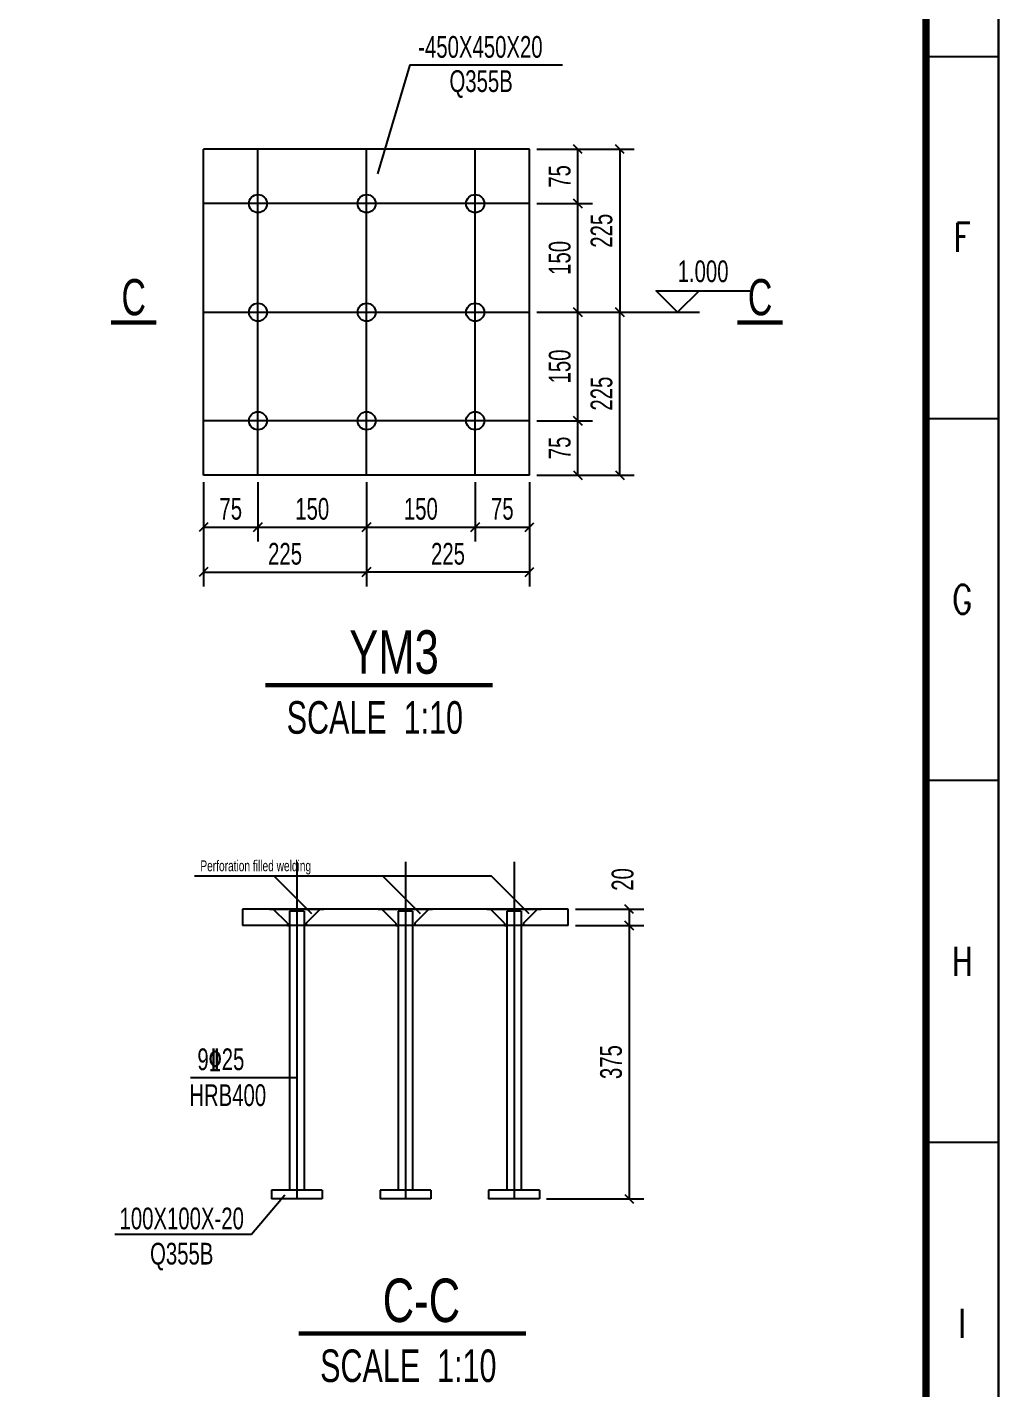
# Model space of a CAD drawing. Header units: millimetres. Extents: x -15901 to 146244, y -607033 to -56344.
# Drawn here: x 57982 to 71413, y -186454 to -167647 of the extents above; entities that cross this region are included whole.
import ezdxf
from ezdxf.enums import TextEntityAlignment as Align

# ---------------------------------------------------------------- set-up
doc = ezdxf.new("R2010")
doc.units = ezdxf.units.MM
doc.header["$LTSCALE"] = 2000
doc.linetypes.add('CENTER', pattern=[50.8, 31.75, -6.35, 6.35, -6.35])
doc.linetypes.add('DASHDOT', pattern=[1, 0.5, -0.25, 0, -0.25])
for name, color, linetype in [('4', 2, 'Continuous'), ('DIM', 2, 'Continuous'), ('LINE', 7, 'Continuous'), ('S_01', 3, 'Continuous'), ('S_01_OUTL', 3, 'Continuous'), ('S_02_AXIS', 171, 'CENTER'), ('S_04_TEXT', 2, 'Continuous'), ('TEXT', 3, 'Continuous'), ('TK', 1, 'Continuous'), ('图层1', 7, 'DASHDOT')]:
    doc.layers.add(name, color=color, linetype=linetype)
doc.styles.add('KS', font='kstxt.shx', dxfattribs={"width": 0.7, "height": 300, "bigfont": 'kshz.shx'})
doc.styles.add('TK-HZ', font='txt.shx', dxfattribs={"width": 0.8, "bigfont": 'hztxt.shx'})
doc.dimstyles.new('KSDIM1.2', dxfattribs={"dimtxt": 300, "dimasz": 120, "dimexe": 200, "dimexo": 100, "dimgap": 100, "dimtad": 1, "dimdec": 0, "dimlfac": 1.2, "dimzin": 14, "dimdsep": 46, "dimtxsty": 'KS', "dimblk": 'ARCHTICK', "dimblk1": 'OBLIQUE', "dimblk2": 'OBLIQUE', "dimsah": 1, "dimcen": -900, "dimclrd": 7, "dimclre": 7, "dimclrt": 2, "dimazin": 3, "dimtfac": 1, "dimtdec": 0, "dimtix": 1, "dimtmove": 2, "dimatfit": 2, "dimfxl": 1, "dimtolj": 1, "dimtzin": 14, "dimlwd": -3, "dimlwe": -1, "dimarcsym": 0})

# ---------------------------------------------------------------- blocks, each defined once
blk = doc.blocks.new('A1-1')
at = {"layer": 'TK', "color": 7}
for p, q in [((83100, 34700), (84100, 34700)), ((83100, 29700), (84100, 29700)), ((83100, 24700), (84100, 24700)), ((83100, 19700), (84100, 19700))]:
    blk.add_line(p, q, dxfattribs=at)
for points, const_width in [([(0, 0), (84100, 0), (84100, 59400), (0, 59400)], 35), ([(2500, 1000), (83100, 1000), (83100, 58400), (2500, 58400)], 100)]:
    blk.add_lwpolyline(points, close=True, dxfattribs=dict(at, const_width=const_width))
at = {"layer": 'TK', "color": 7, "style": 'TK-HZ', "width": 0.75}
for s, p in [('F', (83600, 32200)), ('G', (83600, 27200)), ('H', (83600, 22200)), ('I', (83600, 17200))]:
    blk.add_text(s, height=400, dxfattribs=at).set_placement(p, align=Align.MIDDLE_CENTER)
blk = doc.blocks.new('_OBLIQUE')
at = {"color": 1}
blk.add_line((-0.5, -0.5), (0.5, 0.5), dxfattribs=at)
blk = doc.blocks.new('*D584')
at = {"layer": 'Defpoints', "color": 0}
for p in [(65455, -180054), (65055, -183829), (66296, -183829)]:
    blk.add_point(p, dxfattribs=at)
at = {"layer": 'DIM', "color": 7, "linetype": 'Continuous'}
for p, q in [((65555, -180054), (66496, -180054)), ((65155, -183829), (66496, -183829))]:
    blk.add_line(p, q, dxfattribs=at)
at = {"layer": 'DIM', "color": 7, "linetype": 'Continuous', "lineweight": -3}
blk.add_line((66296, -180054), (66296, -183829), dxfattribs=at)
at = {"layer": 'DIM', "color": 7, "linetype": 'ByBlock', "lineweight": -3, "xscale": 120, "yscale": 120, "zscale": 120}
for p, rotation in [((66296, -180054), 90), ((66296, -183829), 270)]:
    blk.add_blockref('_OBLIQUE', p, dxfattribs=dict(at, rotation=rotation))
at = {"layer": 'DIM', "color": 2, "insert": (66046, -181942), "char_height": 300, "attachment_point": 5, "rotation": 90, "style": 'KS'}
blk.add_mtext('\\A1;375', dxfattribs=at)
blk = doc.blocks.new('_ArchTick')
at = {"color": 0, "linetype": 'ByBlock', "const_width": 0.15}
blk.add_lwpolyline([(-0.5, -0.5), (0.5, 0.5)], dxfattribs=at)
blk = doc.blocks.new('*D585')
at = {"layer": 'Defpoints', "color": 0}
for p in [(65455, -179829), (65455, -180054), (66296, -180054)]:
    blk.add_point(p, dxfattribs=at)
at = {"layer": 'DIM', "color": 7, "linetype": 'Continuous'}
for p, q in [((65555, -179829), (66496, -179829)), ((65555, -180054), (66496, -180054))]:
    blk.add_line(p, q, dxfattribs=at)
at = {"layer": 'DIM', "color": 7, "linetype": 'Continuous', "lineweight": -3}
blk.add_line((66296, -179829), (66296, -180054), dxfattribs=at)
at = {"layer": 'DIM', "color": 7, "linetype": 'ByBlock', "lineweight": -3, "xscale": 120, "yscale": 120, "zscale": 120}
for p, rotation in [((66296, -179829), 90), ((66296, -180054), 270)]:
    blk.add_blockref('_OBLIQUE', p, dxfattribs=dict(at, rotation=rotation))
at = {"layer": 'DIM', "color": 2, "insert": (66205, -179419), "char_height": 300, "attachment_point": 5, "rotation": 90, "style": 'KS'}
blk.add_mtext('\\A1;20', dxfattribs=at)
blk = doc.blocks.new('*D586')
at = {"layer": 'Defpoints', "color": 0}
for p in [(65168, -171583), (66164, -171583), (64918, -173833)]:
    blk.add_point(p, dxfattribs=at)
at = {"layer": 'DIM', "color": 7, "linetype": 'Continuous'}
for p, q in [((65268, -171583), (66364, -171583)), ((65018, -173833), (66364, -173833))]:
    blk.add_line(p, q, dxfattribs=at)
at = {"layer": 'DIM', "color": 7, "linetype": 'Continuous', "lineweight": -3}
blk.add_line((66164, -173833), (66164, -171583), dxfattribs=at)
at = {"layer": 'DIM', "color": 7, "linetype": 'ByBlock', "lineweight": -3, "xscale": 120, "yscale": 120, "zscale": 120}
for p, rotation in [((66164, -171583), 90), ((66164, -173833), 270)]:
    blk.add_blockref('_OBLIQUE', p, dxfattribs=dict(at, rotation=rotation))
at = {"layer": 'DIM', "color": 2, "insert": (65914, -172708), "char_height": 300, "attachment_point": 5, "rotation": 90, "style": 'KS'}
blk.add_mtext('\\A1;225', dxfattribs=at)
blk = doc.blocks.new('*D587')
at = {"layer": 'Defpoints', "color": 0}
for p in [(64918, -169333), (65587, -169333), (64918, -170083)]:
    blk.add_point(p, dxfattribs=at)
at = {"layer": 'DIM', "color": 7, "linetype": 'Continuous'}
for p, q in [((65018, -169333), (65787, -169333)), ((65018, -170083), (65787, -170083))]:
    blk.add_line(p, q, dxfattribs=at)
at = {"layer": 'DIM', "color": 7, "linetype": 'Continuous', "lineweight": -3}
blk.add_line((65587, -170083), (65587, -169333), dxfattribs=at)
at = {"layer": 'DIM', "color": 7, "linetype": 'ByBlock', "lineweight": -3, "xscale": 120, "yscale": 120, "zscale": 120}
for p, rotation in [((65587, -169333), 90), ((65587, -170083), 270)]:
    blk.add_blockref('_OBLIQUE', p, dxfattribs=dict(at, rotation=rotation))
at = {"layer": 'DIM', "color": 2, "insert": (65337, -169708), "char_height": 300, "attachment_point": 5, "rotation": 90, "style": 'KS'}
blk.add_mtext('\\A1;75', dxfattribs=at)
blk = doc.blocks.new('*D588')
at = {"layer": 'Defpoints', "color": 0}
for p in [(64918, -170083), (65587, -170083), (64918, -171583)]:
    blk.add_point(p, dxfattribs=at)
at = {"layer": 'DIM', "color": 7, "linetype": 'Continuous'}
for p, q in [((65018, -170083), (65787, -170083)), ((65018, -171583), (65787, -171583))]:
    blk.add_line(p, q, dxfattribs=at)
at = {"layer": 'DIM', "color": 7, "linetype": 'Continuous', "lineweight": -3}
blk.add_line((65587, -171583), (65587, -170083), dxfattribs=at)
at = {"layer": 'DIM', "color": 7, "linetype": 'ByBlock', "lineweight": -3, "xscale": 120, "yscale": 120, "zscale": 120}
for p, rotation in [((65587, -170083), 90), ((65587, -171583), 270)]:
    blk.add_blockref('_OBLIQUE', p, dxfattribs=dict(at, rotation=rotation))
at = {"layer": 'DIM', "color": 2, "insert": (65337, -170833), "char_height": 300, "attachment_point": 5, "rotation": 90, "style": 'KS'}
blk.add_mtext('\\A1;150', dxfattribs=at)
blk = doc.blocks.new('*D589')
at = {"layer": 'Defpoints', "color": 0}
for p in [(64918, -171583), (65587, -171583), (64918, -173083)]:
    blk.add_point(p, dxfattribs=at)
at = {"layer": 'DIM', "color": 7, "linetype": 'Continuous'}
for p, q in [((65018, -171583), (65787, -171583)), ((65018, -173083), (65787, -173083))]:
    blk.add_line(p, q, dxfattribs=at)
at = {"layer": 'DIM', "color": 7, "linetype": 'Continuous', "lineweight": -3}
blk.add_line((65587, -173083), (65587, -171583), dxfattribs=at)
at = {"layer": 'DIM', "color": 7, "linetype": 'ByBlock', "lineweight": -3, "xscale": 120, "yscale": 120, "zscale": 120}
for p, rotation in [((65587, -171583), 90), ((65587, -173083), 270)]:
    blk.add_blockref('_OBLIQUE', p, dxfattribs=dict(at, rotation=rotation))
at = {"layer": 'DIM', "color": 2, "insert": (65337, -172333), "char_height": 300, "attachment_point": 5, "rotation": 90, "style": 'KS'}
blk.add_mtext('\\A1;150', dxfattribs=at)
blk = doc.blocks.new('*D590')
at = {"layer": 'Defpoints', "color": 0}
for p in [(64918, -173083), (65587, -173083), (64918, -173833)]:
    blk.add_point(p, dxfattribs=at)
at = {"layer": 'DIM', "color": 7, "linetype": 'Continuous'}
for p, q in [((65018, -173083), (65787, -173083)), ((65018, -173833), (65787, -173833))]:
    blk.add_line(p, q, dxfattribs=at)
at = {"layer": 'DIM', "color": 7, "linetype": 'Continuous', "lineweight": -3}
blk.add_line((65587, -173833), (65587, -173083), dxfattribs=at)
at = {"layer": 'DIM', "color": 7, "linetype": 'ByBlock', "lineweight": -3, "xscale": 120, "yscale": 120, "zscale": 120}
for p, rotation in [((65587, -173083), 90), ((65587, -173833), 270)]:
    blk.add_blockref('_OBLIQUE', p, dxfattribs=dict(at, rotation=rotation))
at = {"layer": 'DIM', "color": 2, "insert": (65337, -173458), "char_height": 300, "attachment_point": 5, "rotation": 90, "style": 'KS'}
blk.add_mtext('\\A1;75', dxfattribs=at)
blk = doc.blocks.new('*D591')
at = {"layer": 'Defpoints', "color": 0}
for p in [(60418, -173833), (62668, -174132), (62668, -175172)]:
    blk.add_point(p, dxfattribs=at)
at = {"layer": 'DIM', "color": 7, "linetype": 'Continuous'}
for p, q in [((60418, -173933), (60418, -175372)), ((62668, -174232), (62668, -175372))]:
    blk.add_line(p, q, dxfattribs=at)
at = {"layer": 'DIM', "color": 7, "linetype": 'Continuous', "lineweight": -3}
blk.add_line((60418, -175172), (62668, -175172), dxfattribs=at)
at = {"layer": 'DIM', "color": 7, "linetype": 'ByBlock', "lineweight": -3, "xscale": 120, "yscale": 120, "zscale": 120, "rotation": 180}
blk.add_blockref('_OBLIQUE', (60418, -175172), dxfattribs=at)
at = {"layer": 'DIM', "color": 7, "linetype": 'ByBlock', "lineweight": -3, "xscale": 120, "yscale": 120, "zscale": 120}
blk.add_blockref('_OBLIQUE', (62668, -175172), dxfattribs=at)
at = {"layer": 'DIM', "color": 2, "insert": (61543, -174922), "char_height": 300, "attachment_point": 5, "style": 'KS'}
blk.add_mtext('\\A1;225', dxfattribs=at)
blk = doc.blocks.new('*D592')
at = {"layer": 'Defpoints', "color": 0}
for p in [(64168, -173833), (64918, -173833), (64918, -174551)]:
    blk.add_point(p, dxfattribs=at)
at = {"layer": 'DIM', "color": 7, "linetype": 'Continuous'}
for p, q in [((64168, -173933), (64168, -174751)), ((64918, -173933), (64918, -174751))]:
    blk.add_line(p, q, dxfattribs=at)
at = {"layer": 'DIM', "color": 7, "linetype": 'Continuous', "lineweight": -3}
blk.add_line((64168, -174551), (64918, -174551), dxfattribs=at)
at = {"layer": 'DIM', "color": 7, "linetype": 'ByBlock', "lineweight": -3, "xscale": 120, "yscale": 120, "zscale": 120, "rotation": 180}
blk.add_blockref('_OBLIQUE', (64168, -174551), dxfattribs=at)
at = {"layer": 'DIM', "color": 7, "linetype": 'ByBlock', "lineweight": -3, "xscale": 120, "yscale": 120, "zscale": 120}
blk.add_blockref('_OBLIQUE', (64918, -174551), dxfattribs=at)
at = {"layer": 'DIM', "color": 2, "insert": (64543, -174301), "char_height": 300, "attachment_point": 5, "style": 'KS'}
blk.add_mtext('\\A1;75', dxfattribs=at)
blk = doc.blocks.new('*D593')
at = {"layer": 'Defpoints', "color": 0}
for p in [(62668, -173833), (64168, -173833), (64168, -174551)]:
    blk.add_point(p, dxfattribs=at)
at = {"layer": 'DIM', "color": 7, "linetype": 'Continuous'}
for p, q in [((62668, -173933), (62668, -174751)), ((64168, -173933), (64168, -174751))]:
    blk.add_line(p, q, dxfattribs=at)
at = {"layer": 'DIM', "color": 7, "linetype": 'Continuous', "lineweight": -3}
blk.add_line((62668, -174551), (64168, -174551), dxfattribs=at)
at = {"layer": 'DIM', "color": 7, "linetype": 'ByBlock', "lineweight": -3, "xscale": 120, "yscale": 120, "zscale": 120, "rotation": 180}
blk.add_blockref('_OBLIQUE', (62668, -174551), dxfattribs=at)
at = {"layer": 'DIM', "color": 7, "linetype": 'ByBlock', "lineweight": -3, "xscale": 120, "yscale": 120, "zscale": 120}
blk.add_blockref('_OBLIQUE', (64168, -174551), dxfattribs=at)
at = {"layer": 'DIM', "color": 2, "insert": (63418, -174301), "char_height": 300, "attachment_point": 5, "style": 'KS'}
blk.add_mtext('\\A1;150', dxfattribs=at)
blk = doc.blocks.new('*D594')
at = {"layer": 'Defpoints', "color": 0}
for p in [(61168, -173833), (62668, -173833), (62668, -174551)]:
    blk.add_point(p, dxfattribs=at)
at = {"layer": 'DIM', "color": 7, "linetype": 'Continuous'}
for p, q in [((61168, -173933), (61168, -174751)), ((62668, -173933), (62668, -174751))]:
    blk.add_line(p, q, dxfattribs=at)
at = {"layer": 'DIM', "color": 7, "linetype": 'Continuous', "lineweight": -3}
blk.add_line((61168, -174551), (62668, -174551), dxfattribs=at)
at = {"layer": 'DIM', "color": 7, "linetype": 'ByBlock', "lineweight": -3, "xscale": 120, "yscale": 120, "zscale": 120, "rotation": 180}
blk.add_blockref('_OBLIQUE', (61168, -174551), dxfattribs=at)
at = {"layer": 'DIM', "color": 7, "linetype": 'ByBlock', "lineweight": -3, "xscale": 120, "yscale": 120, "zscale": 120}
blk.add_blockref('_OBLIQUE', (62668, -174551), dxfattribs=at)
at = {"layer": 'DIM', "color": 2, "insert": (61918, -174301), "char_height": 300, "attachment_point": 5, "style": 'KS'}
blk.add_mtext('\\A1;150', dxfattribs=at)
blk = doc.blocks.new('*D595')
at = {"layer": 'Defpoints', "color": 0}
for p in [(60418, -173833), (61168, -173833), (61168, -174551)]:
    blk.add_point(p, dxfattribs=at)
at = {"layer": 'DIM', "color": 7, "linetype": 'Continuous'}
for p, q in [((60418, -173933), (60418, -174751)), ((61168, -173933), (61168, -174751))]:
    blk.add_line(p, q, dxfattribs=at)
at = {"layer": 'DIM', "color": 7, "linetype": 'Continuous', "lineweight": -3}
blk.add_line((60418, -174551), (61168, -174551), dxfattribs=at)
at = {"layer": 'DIM', "color": 7, "linetype": 'ByBlock', "lineweight": -3, "xscale": 120, "yscale": 120, "zscale": 120, "rotation": 180}
blk.add_blockref('_OBLIQUE', (60418, -174551), dxfattribs=at)
at = {"layer": 'DIM', "color": 7, "linetype": 'ByBlock', "lineweight": -3, "xscale": 120, "yscale": 120, "zscale": 120}
blk.add_blockref('_OBLIQUE', (61168, -174551), dxfattribs=at)
at = {"layer": 'DIM', "color": 2, "insert": (60793, -174301), "char_height": 300, "attachment_point": 5, "style": 'KS'}
blk.add_mtext('\\A1;75', dxfattribs=at)
blk = doc.blocks.new('*D596')
at = {"layer": 'Defpoints', "color": 0}
for p in [(64918, -173833), (62668, -174132), (62668, -175172)]:
    blk.add_point(p, dxfattribs=at)
at = {"layer": 'DIM', "color": 7, "linetype": 'Continuous'}
for p, q in [((64918, -173933), (64918, -175372)), ((62668, -174232), (62668, -175372))]:
    blk.add_line(p, q, dxfattribs=at)
at = {"layer": 'DIM', "color": 7, "linetype": 'Continuous', "lineweight": -3}
blk.add_line((64918, -175172), (62668, -175172), dxfattribs=at)
at = {"layer": 'DIM', "color": 7, "linetype": 'ByBlock', "lineweight": -3, "xscale": 120, "yscale": 120, "zscale": 120, "rotation": 180}
blk.add_blockref('_OBLIQUE', (62668, -175172), dxfattribs=at)
at = {"layer": 'DIM', "color": 7, "linetype": 'ByBlock', "lineweight": -3, "xscale": 120, "yscale": 120, "zscale": 120}
blk.add_blockref('_OBLIQUE', (64918, -175172), dxfattribs=at)
at = {"layer": 'DIM', "color": 2, "insert": (63793, -174922), "char_height": 300, "attachment_point": 5, "style": 'KS'}
blk.add_mtext('\\A1;225', dxfattribs=at)
blk = doc.blocks.new('*D597')
at = {"layer": 'Defpoints', "color": 0}
for p in [(64918, -169333), (65168, -171583), (66164, -171583)]:
    blk.add_point(p, dxfattribs=at)
at = {"layer": 'DIM', "color": 7, "linetype": 'Continuous'}
for p, q in [((65018, -169333), (66364, -169333)), ((65268, -171583), (66364, -171583))]:
    blk.add_line(p, q, dxfattribs=at)
at = {"layer": 'DIM', "color": 7, "linetype": 'Continuous', "lineweight": -3}
blk.add_line((66164, -169333), (66164, -171583), dxfattribs=at)
at = {"layer": 'DIM', "color": 7, "linetype": 'ByBlock', "lineweight": -3, "xscale": 120, "yscale": 120, "zscale": 120}
for p, rotation in [((66164, -169333), 90), ((66164, -171583), 270)]:
    blk.add_blockref('_OBLIQUE', p, dxfattribs=dict(at, rotation=rotation))
at = {"layer": 'DIM', "color": 2, "insert": (65914, -170458), "char_height": 300, "attachment_point": 5, "rotation": 90, "style": 'KS'}
blk.add_mtext('\\A1;225', dxfattribs=at)

msp = doc.modelspace()

# ---------------------------------------------------------------- linework, layer by layer
at = {"linetype": 'Continuous'}
for p, q in [((61080.122, -184317.432), (61541.894, -183774.238)), ((59193.381, -184317.432), (61080.122, -184317.432))]:
    msp.add_line(p, q, dxfattribs=at)
at = {"layer": 'LINE'}
for p, q in [((65964.045, -171583.317), (66973.193, -171583.317)), ((66071.451, -171583.317), (66912.407, -171583.317))]:
    msp.add_line(p, q, dxfattribs=at)
at = {"layer": 'S_01', "const_width": 60}
for points in [[(64409.553, -176736.751), (61270.918, -176736.751)], [(64871.392, -185692.138), (61732.758, -185692.138)]]:
    msp.add_lwpolyline(points, dxfattribs=at)
at = {"layer": 'S_01_OUTL', "linetype": 'ByBlock'}
for p, q in [((64918.195, -169333.317), (60418.195, -169333.317)), ((60418.195, -173833.317), (60418.195, -169333.317)), ((64918.195, -173833.317), (64918.195, -169333.317)), ((64918.195, -173833.317), (60418.195, -173833.317))]:
    msp.add_line(p, q, dxfattribs=at)
at = {"layer": 'S_01_OUTL'}
for points in [[(59140.172, -171725.533, 60, 60, 0), (59765.172, -171725.533, 0, 0, 0)], [(67790.615, -171725.533, 60, 60, 0), (68415.615, -171725.533, 0, 0, 0)]]:
    msp.add_lwpolyline(points, format="xyseb", dxfattribs=at)
at = {"layer": 'S_02_AXIS'}
for p, q in [((61168.195, -173833.317), (61168.195, -169333.317)), ((62668.195, -173833.317), (62668.195, -169333.317)), ((64168.195, -173833.317), (64168.195, -169333.317)), ((64918.195, -170083.317), (60418.195, -170083.317)), ((60418.195, -171583.317), (64918.195, -171583.317)), ((64918.195, -173083.317), (60418.195, -173083.317)), ((61704.525, -179175.936), (61704.525, -183829.24)), ((63204.525, -179175.936), (63204.525, -183829.24)), ((64704.525, -179175.936), (64704.525, -183829.24))]:
    msp.add_line(p, q, dxfattribs=at)
at = {"layer": 'S_04_TEXT'}
for p, q in [((63264.165, -168164.453), (62820.733, -169674.174)), ((63264.165, -168164.453), (65373.916, -168164.453)), ((64391.434, -179373.925), (60293.376, -179373.925)), ((61914.529, -179893.331), (61391.434, -179373.925)), ((63414.529, -179893.331), (62891.434, -179373.925)), ((64914.529, -179893.331), (64391.434, -179373.925)), ((60237.633, -182153.021), (61704.525, -182153.021))]:
    msp.add_line(p, q, dxfattribs=at)
for points in [[(67261.03, -171286.332), (66964.045, -171583.317), (66667.061, -171286.332), (67961.03, -171286.332)], [(66164.045, -171583.317), (67264.045, -171583.317)]]:
    msp.add_lwpolyline(points, dxfattribs=at)
at = {"layer": 'TEXT'}
for p, q in [((61329.525, -179829.24), (62079.525, -179829.24)), ((61574.525, -180024.24), (61379.525, -179829.24)), ((61834.525, -180024.24), (62029.525, -179829.24)), ((62829.525, -179829.24), (63579.525, -179829.24)), ((63074.525, -180024.24), (62879.525, -179829.24)), ((63334.525, -180024.24), (63529.525, -179829.24)), ((64329.525, -179829.24), (65079.525, -179829.24)), ((64574.525, -180024.24), (64379.525, -179829.24)), ((64834.525, -180024.24), (65029.525, -179829.24)), ((61574.525, -180024.24), (61574.525, -180054.24)), ((61574.525, -180054.24), (61604.525, -180054.24)), ((61834.525, -180054.24), (61804.525, -180054.24)), ((61834.525, -180024.24), (61834.525, -180054.24)), ((63074.525, -180024.24), (63074.525, -180054.24)), ((63074.525, -180054.24), (63104.525, -180054.24)), ((63334.525, -180054.24), (63304.525, -180054.24)), ((63334.525, -180024.24), (63334.525, -180054.24)), ((64574.525, -180024.24), (64574.525, -180054.24)), ((64574.525, -180054.24), (64604.525, -180054.24)), ((64834.525, -180054.24), (64804.525, -180054.24)), ((64834.525, -180024.24), (64834.525, -180054.24))]:
    msp.add_line(p, q, dxfattribs=at)
for centre in [(61168.195, -170083.317), (62668.195, -170083.317), (64168.195, -170083.317), (61168.195, -171583.317), (62668.195, -171583.317), (64168.195, -171583.317), (61168.195, -173083.317), (62668.195, -173083.317), (64168.195, -173083.317)]:
    msp.add_circle(centre, 125, dxfattribs=at)
at = {"layer": '图层1', "linetype": 'ByBlock'}
for p, q in [((65454.525, -179829.24), (60954.525, -179829.24)), ((60954.525, -179829.24), (60954.525, -180054.24)), ((61804.525, -179859.24), (61604.525, -179859.24)), ((61604.525, -179859.24), (61604.525, -183709.24)), ((61804.525, -179859.24), (61804.525, -183709.24)), ((63304.525, -179859.24), (63104.525, -179859.24)), ((63104.525, -179859.24), (63104.525, -183709.24)), ((63304.525, -179859.24), (63304.525, -183709.24)), ((64604.525, -179859.24), (64604.525, -183709.24)), ((64804.525, -179859.24), (64604.525, -179859.24)), ((64804.525, -179859.24), (64804.525, -183709.24)), ((65454.525, -180054.24), (65454.525, -179829.24)), ((65454.525, -180054.24), (60954.525, -180054.24)), ((61354.525, -183709.24), (61354.525, -183829.24)), ((62054.525, -183709.24), (61354.525, -183709.24)), ((62054.525, -183709.24), (62054.525, -183829.24)), ((63554.525, -183709.24), (62854.525, -183709.24)), ((62854.525, -183709.24), (62854.525, -183829.24)), ((63554.525, -183709.24), (63554.525, -183829.24)), ((64354.525, -183709.24), (64354.525, -183829.24)), ((65054.525, -183709.24), (64354.525, -183709.24)), ((65054.525, -183709.24), (65054.525, -183829.24)), ((62054.525, -183829.24), (61354.525, -183829.24)), ((63554.525, -183829.24), (62854.525, -183829.24)), ((65054.525, -183829.24), (64354.525, -183829.24))]:
    msp.add_line(p, q, dxfattribs=at)

# ---------------------------------------------------------------- block references
at = {"layer": 'TK', "color": 7}
msp.add_blockref('A1-1', (-12704.988, -202749.359), dxfattribs=at)

# ---------------------------------------------------------------- texts
at = {"layer": '4', "style": 'KS', "width": 0.75}
for s, p in [('YM3', (62429.092, -176577.022)), ('C-C', (62890.932, -185532.41))]:
    msp.add_text(s, height=600, dxfattribs=at).set_placement(p)
at = {"layer": 'S_01_OUTL', "style": 'KS', "width": 0.7}
for p in [(59452.672, -171375.533), (68103.115, -171375.533)]:
    msp.add_text('C', height=500, dxfattribs=at).set_placement(p, align=Align.MIDDLE_CENTER)
at = {"layer": 'S_04_TEXT', "style": 'KS', "width": 0.7}
for s, height, p in [('-450X450X20', 300, (64240.507, -167918.41)), ('Q355B', 300, (64250.253, -168430.251)), ('Perforation filled welding', 150, (61137.668, -179249.028)), ('9%%13225', 300, (60656.27, -181902.984)), ('HRB400', 300, (60750.926, -182398.445)), ('100X100X-20', 300, (60115.799, -184101.615)), ('Q355B', 300, (60115.799, -184626.991))]:
    msp.add_text(s, height=height, dxfattribs=at).set_placement(p, align=Align.MIDDLE)
msp.add_text('1.000', height=300, dxfattribs=at).set_placement((66964.045, -171168.317))
at = {"layer": 'TEXT', "style": 'KS', "width": 0.7}
for p in [(62782.921, -177180.867), (63244.761, -186136.254)]:
    msp.add_text('SCALE  1:10', height=450, dxfattribs=at).set_placement(p, align=Align.MIDDLE)

# ---------------------------------------------------------------- dimensions: what is measured, and where the dimension line sits
at = {"layer": 'DIM', "color": 3, "linetype": 'Continuous'}
for base, p1, p2, angle, picture, middle in [((65587.184, -169333.317), (64918.195, -170083.317), (64918.195, -169333.317), 90, '*D587', (65337.184, -169708.317)), ((66164.045, -171583.317), (64918.195, -169333.317), (65167.827, -171583.317), 270, '*D597', (65914.045, -170458.317)), ((65587.184, -170083.317), (64918.195, -171583.317), (64918.195, -170083.317), 90, '*D588', (65337.184, -170833.317)), ((66164.045, -171583.317), (64918.195, -173833.317), (65167.827, -171583.317), 90, '*D586', (65914.045, -172708.317)), ((65587.184, -171583.317), (64918.195, -173083.317), (64918.195, -171583.317), 90, '*D589', (65337.184, -172333.317)), ((65587.184, -173083.317), (64918.195, -173833.317), (64918.195, -173083.317), 90, '*D590', (65337.184, -173458.317)), ((62668.195, -175171.542), (64918.195, -173833.317), (62668.195, -174132.45), 180, '*D596', (63793.195, -174921.542))]:
    dim = msp.add_linear_dim(base=base, p1=p1, p2=p2, angle=angle, dimstyle='KSDIM1.2', override={"dimlfac": 0.1, "dimzin": 8}, dxfattribs=at)
    dim.commit()
    dim.dimension.update_dxf_attribs({"geometry": picture, "text_midpoint": middle})
for base, p1, p2, picture, middle in [((62668.195, -175171.542), (60418.195, -173833.317), (62668.195, -174132.45), '*D591', (61543.195, -174921.542)), ((61168.195, -174551.173), (60418.195, -173833.317), (61168.195, -173833.317), '*D595', (60793.195, -174301.173)), ((62668.195, -174551.173), (61168.195, -173833.317), (62668.195, -173833.317), '*D594', (61918.195, -174301.173)), ((64168.195, -174551.173), (62668.195, -173833.317), (64168.195, -173833.317), '*D593', (63418.195, -174301.173)), ((64918.195, -174551.173), (64168.195, -173833.317), (64918.195, -173833.317), '*D592', (64543.195, -174301.173))]:
    dim = msp.add_linear_dim(base=base, p1=p1, p2=p2, dimstyle='KSDIM1.2', override={"dimlfac": 0.1, "dimzin": 8}, dxfattribs=at)
    dim.commit()
    dim.dimension.update_dxf_attribs({"geometry": picture, "text_midpoint": middle})
dim = msp.add_linear_dim(base=(66295.711, -180054.24), p1=(65454.525, -179829.24), p2=(65454.525, -180054.24), angle=90, text='20', dimstyle='KSDIM1.2', override={"dimlfac": 0.1, "dimzin": 8}, dxfattribs=at)
dim.commit()
dim.dimension.update_dxf_attribs({"geometry": '*D585', "text_midpoint": (66205.25, -179419.219), "dimtype": 160})
dim = msp.add_linear_dim(base=(66295.711, -183829.24), p1=(65454.525, -180054.24), p2=(65054.525, -183829.24), angle=90, text='375', dimstyle='KSDIM1.2', override={"dimlfac": 0.1, "dimzin": 8}, dxfattribs=at)
dim.commit()
dim.dimension.update_dxf_attribs({"geometry": '*D584', "text_midpoint": (66045.711, -181941.74)})

doc.saveas('drawing.dxf')
